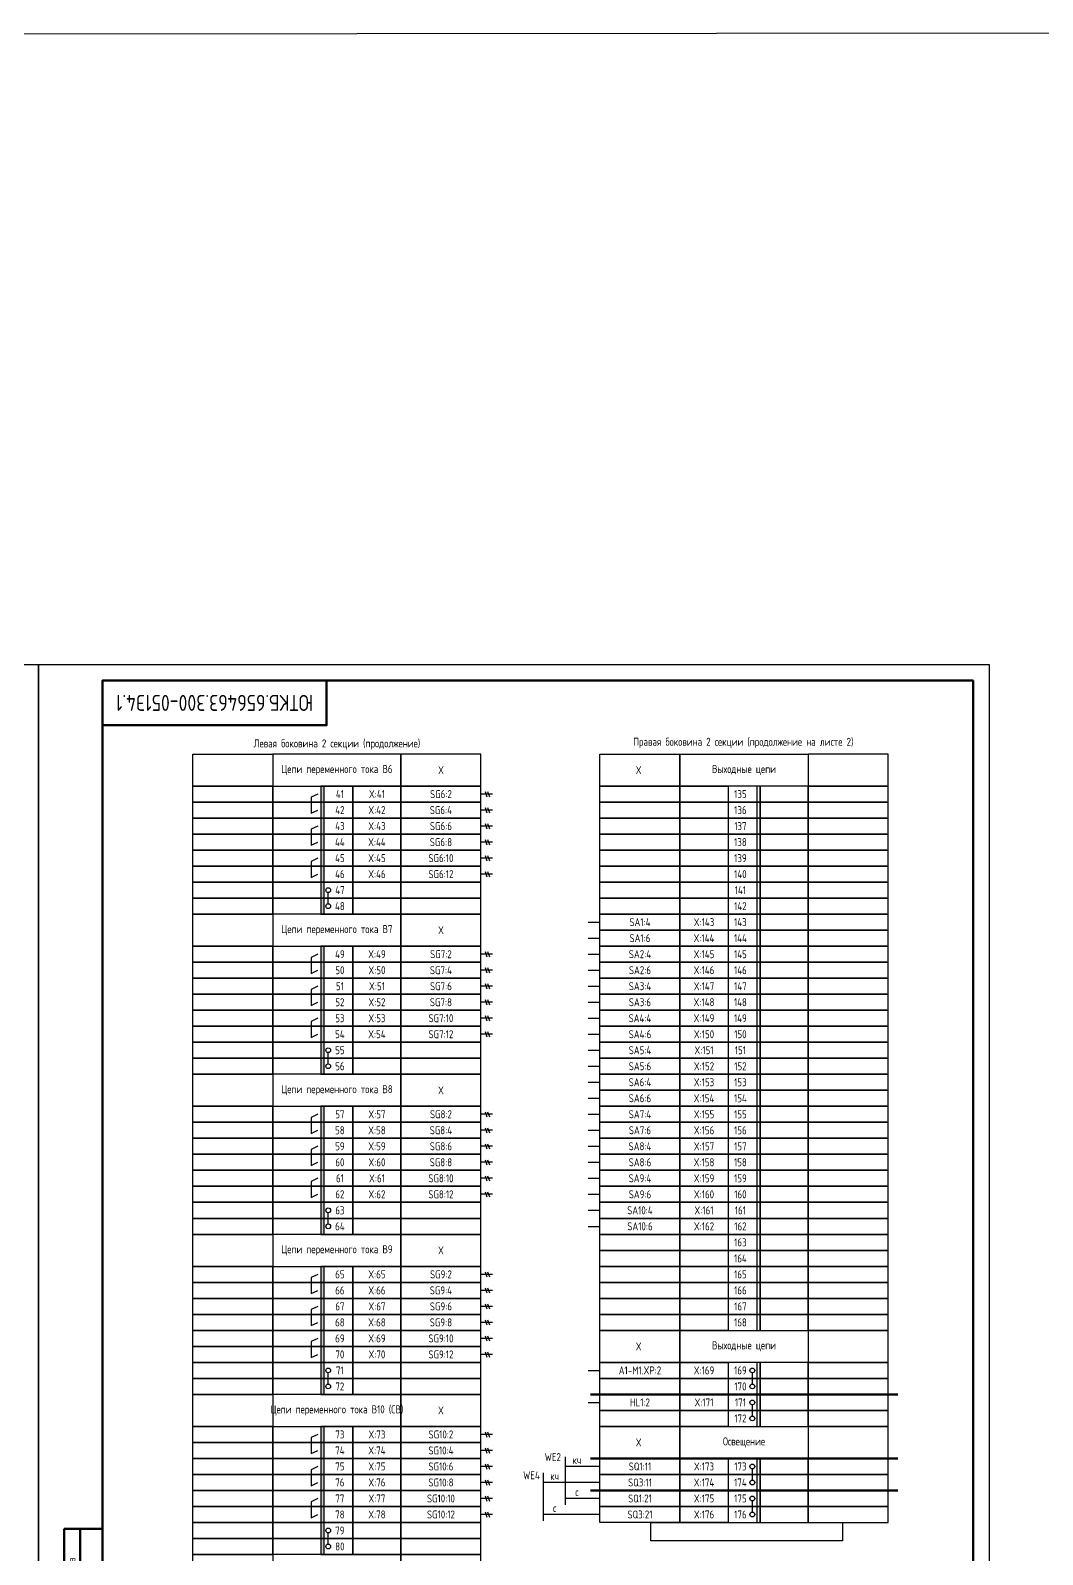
# Model space of a CAD drawing. Header units: millimetres. Extents: x -1043 to 5194, y -96 to 618.
# Drawn here: x 4074.5 to 4390.6, y 142 to 618 of the extents above; entities that cross this region are included whole.
import ezdxf

# ---------------------------------------------------------------- set-up
doc = ezdxf.new("R2010")
doc.units = ezdxf.units.MM
doc.styles.add('Gost_type_A', font='GOST_A.TTF')

# ---------------------------------------------------------------- blocks, each defined once
blk = doc.blocks.new('Штамп левый нижний')
at = {"lineweight": 50}
for points in [[(-12, 145), (-7, 145), (-7, 110), (-12, 110)], [(-7, 145), (0, 145), (0, 110), (-7, 110)], [(-12, 110), (-7, 110), (-7, 85), (-12, 85)], [(-7, 110), (0, 110), (0, 85), (-7, 85)], [(-12, 85), (-7, 85), (-7, 60), (-12, 60)], [(-7, 85), (0, 85), (0, 60), (-7, 60)], [(-12, 60), (-7, 60), (-7, 25), (-12, 25)], [(-7, 60), (0, 60), (0, 25), (-7, 25)], [(-12, 25), (-7, 25), (-7, 0), (-12, 0)], [(-7, 25), (0, 25), (0, 0), (-7, 0)]]:
    blk.add_lwpolyline(points, close=True, dxfattribs=at)
at = {"char_height": 2.5, "attachment_point": 5, "rotation": 90, "style": 'Gost_type_A'}
for s, insert, width in [('Подп. и дата', (-9.5, 127.5), 35), ('Инв. № дубл.', (-9.5, 97.5), 25), ('Взам. инв. №', (-9.5, 72.5), 25), ('Подп. и дата', (-9.5, 42.5), 35), ('Инв. N подл.', (-9.5, 12.5), 25)]:
    blk.add_mtext(s, dxfattribs=dict(at, insert=insert, width=width))
blk = doc.blocks.new('Штамп угловой верхний')
at = {"lineweight": 50}
blk.add_lwpolyline([(0, 0), (70, 0), (70, -14), (0, -14)], close=True, dxfattribs=at)

msp = doc.modelspace()

# ---------------------------------------------------------------- hatches: boundary and pattern name
h = msp.add_hatch(color=256)
h.dxf.hatch_style = 1
h.paths.add_polyline_path([(4165.22, 382), (4166.22, 382), (4166.22, 342), (4165.22, 342)])
h = msp.add_hatch(color=256)
h.dxf.hatch_style = 1
h.paths.add_polyline_path([(4165.22, 332), (4166.22, 332), (4166.22, 292), (4165.22, 292)])
h = msp.add_hatch(color=256)
h.dxf.hatch_style = 1
h.paths.add_polyline_path([(4165.22, 282), (4166.22, 282), (4166.22, 242), (4165.22, 242)])
h = msp.add_hatch(color=256)
h.dxf.hatch_style = 1
h.paths.add_polyline_path([(4165.22, 232), (4166.22, 232), (4166.22, 192), (4165.22, 192)])
h = msp.add_hatch(color=256)
h.dxf.hatch_style = 1
h.paths.add_polyline_path([(4165.22, 182), (4166.22, 182), (4166.22, 142), (4165.22, 142)])

# ---------------------------------------------------------------- linework, layer by layer
for p, q in [((4301.39, 382), (4301.39, 212)), ((4218.84, 379.5), (4215.22, 379.5)), ((4216.51, 380.31), (4217.09, 378.69)), ((4217.3, 380.31), (4217.88, 378.69)), ((4218.84, 374.5), (4215.22, 374.5)), ((4216.51, 375.31), (4217.09, 373.69)), ((4217.3, 375.31), (4217.88, 373.69)), ((4218.84, 369.5), (4215.22, 369.5)), ((4216.51, 370.31), (4217.09, 368.69)), ((4217.3, 370.31), (4217.88, 368.69)), ((4218.84, 364.5), (4215.22, 364.5)), ((4216.51, 365.31), (4217.09, 363.69)), ((4217.3, 365.31), (4217.88, 363.69)), ((4218.84, 359.5), (4215.22, 359.5)), ((4216.51, 360.31), (4217.09, 358.69)), ((4217.3, 360.31), (4217.88, 358.69)), ((4218.84, 354.5), (4215.22, 354.5)), ((4216.51, 355.31), (4217.09, 353.69)), ((4217.3, 355.31), (4217.88, 353.69)), ((4167.52, 345.25), (4167.52, 348.75)), ((4248.76, 339.5), (4252.39, 339.5)), ((4248.76, 334.5), (4252.39, 334.5)), ((4218.84, 329.5), (4215.22, 329.5)), ((4216.51, 330.31), (4217.09, 328.69)), ((4217.3, 330.31), (4217.88, 328.69)), ((4248.76, 329.5), (4252.39, 329.5)), ((4218.84, 324.5), (4215.22, 324.5)), ((4216.51, 325.31), (4217.09, 323.69)), ((4217.3, 325.31), (4217.88, 323.69)), ((4248.76, 324.5), (4252.39, 324.5)), ((4218.84, 319.5), (4215.22, 319.5)), ((4216.51, 320.31), (4217.09, 318.69)), ((4217.3, 320.31), (4217.88, 318.69)), ((4248.76, 319.5), (4252.39, 319.5)), ((4218.84, 314.5), (4215.22, 314.5)), ((4216.51, 315.31), (4217.09, 313.69)), ((4217.3, 315.31), (4217.88, 313.69)), ((4248.76, 314.5), (4252.39, 314.5)), ((4218.84, 309.5), (4215.22, 309.5)), ((4216.51, 310.31), (4217.09, 308.69)), ((4217.3, 310.31), (4217.88, 308.69)), ((4248.76, 309.5), (4252.39, 309.5)), ((4216.51, 305.31), (4217.09, 303.69)), ((4217.3, 305.31), (4217.88, 303.69)), ((4218.84, 304.5), (4215.22, 304.5)), ((4248.76, 304.5), (4252.39, 304.5)), ((4167.52, 295.25), (4167.52, 298.75)), ((4248.76, 299.5), (4252.39, 299.5)), ((4248.76, 294.5), (4252.39, 294.5)), ((4248.76, 289.5), (4252.39, 289.5)), ((4248.76, 284.5), (4252.39, 284.5)), ((4218.84, 279.5), (4215.22, 279.5)), ((4216.51, 280.31), (4217.09, 278.69)), ((4217.3, 280.31), (4217.88, 278.69)), ((4248.76, 279.5), (4252.39, 279.5)), ((4218.84, 274.5), (4215.22, 274.5)), ((4216.51, 275.31), (4217.09, 273.69)), ((4217.3, 275.31), (4217.88, 273.69)), ((4248.76, 274.5), (4252.39, 274.5)), ((4218.84, 269.5), (4215.22, 269.5)), ((4216.51, 270.31), (4217.09, 268.69)), ((4217.3, 270.31), (4217.88, 268.69)), ((4248.76, 269.5), (4252.39, 269.5)), ((4218.84, 264.5), (4215.22, 264.5)), ((4216.51, 265.31), (4217.09, 263.69)), ((4217.3, 265.31), (4217.88, 263.69)), ((4248.76, 264.5), (4252.39, 264.5)), ((4218.84, 259.5), (4215.22, 259.5)), ((4216.51, 260.31), (4217.09, 258.69)), ((4217.3, 260.31), (4217.88, 258.69)), ((4248.76, 259.5), (4252.39, 259.5)), ((4218.84, 254.5), (4215.22, 254.5)), ((4216.51, 255.31), (4217.09, 253.69)), ((4217.3, 255.31), (4217.88, 253.69)), ((4248.76, 254.5), (4252.39, 254.5)), ((4167.52, 245.25), (4167.52, 248.75)), ((4248.76, 249.5), (4252.39, 249.5)), ((4248.76, 244.5), (4252.39, 244.5)), ((4218.84, 229.5), (4215.22, 229.5)), ((4216.51, 230.31), (4217.09, 228.69)), ((4217.3, 230.31), (4217.88, 228.69)), ((4218.84, 224.5), (4215.22, 224.5)), ((4216.51, 225.31), (4217.09, 223.69)), ((4217.3, 225.31), (4217.88, 223.69)), ((4218.84, 219.5), (4215.22, 219.5)), ((4216.51, 220.31), (4217.09, 218.69)), ((4217.3, 220.31), (4217.88, 218.69)), ((4218.84, 214.5), (4215.22, 214.5)), ((4216.51, 215.31), (4217.09, 213.69)), ((4217.3, 215.31), (4217.88, 213.69)), ((4218.84, 209.5), (4215.22, 209.5)), ((4216.51, 210.31), (4217.09, 208.69)), ((4217.3, 210.31), (4217.88, 208.69)), ((4216.51, 205.31), (4217.09, 203.69)), ((4217.3, 205.31), (4217.88, 203.69)), ((4218.84, 204.5), (4215.22, 204.5)), ((4301.39, 202), (4301.39, 182)), ((4167.52, 195.25), (4167.52, 198.75)), ((4248.76, 199.5), (4252.39, 199.5)), ((4300, 195.25), (4300, 198.75)), ((4248.76, 189.5), (4252.39, 189.5)), ((4300, 185.25), (4300, 188.75)), ((4218.84, 179.5), (4215.22, 179.5)), ((4216.51, 180.31), (4217.09, 178.69)), ((4217.3, 180.31), (4217.88, 178.69)), ((4218.84, 174.5), (4215.22, 174.5)), ((4216.51, 175.31), (4217.09, 173.69)), ((4217.3, 175.31), (4217.88, 173.69)), ((4241.67, 157.5), (4241.67, 172.5)), ((4301.39, 172), (4301.39, 152)), ((4218.84, 169.5), (4215.22, 169.5)), ((4216.51, 170.31), (4217.09, 168.69)), ((4217.3, 170.31), (4217.88, 168.69)), ((4234.74, 152.5), (4234.74, 167.5)), ((4252.39, 169.5), (4241.67, 169.5)), ((4300, 165.25), (4300, 168.75)), ((4218.84, 164.5), (4215.22, 164.5)), ((4216.51, 165.31), (4217.09, 163.69)), ((4217.3, 165.31), (4217.88, 163.69)), ((4252.39, 164.5), (4234.74, 164.5)), ((4218.84, 159.5), (4215.22, 159.5)), ((4216.51, 160.31), (4217.09, 158.69)), ((4217.3, 160.31), (4217.88, 158.69)), ((4252.39, 159.5), (4241.67, 159.5)), ((4300, 155.25), (4300, 158.75)), ((4218.84, 154.5), (4215.22, 154.5)), ((4216.51, 155.31), (4217.09, 153.69)), ((4217.3, 155.31), (4217.88, 153.69)), ((4252.39, 154.5), (4234.74, 154.5)), ((4167.52, 145.25), (4167.52, 148.75))]:
    msp.add_line(p, q)
at = {"lineweight": 50}
for p, q in [((4345.39, 192), (4249.39, 192)), ((4345.39, 172), (4249.39, 172)), ((4345.39, 162), (4249.39, 162))]:
    msp.add_line(p, q, dxfattribs=at)
for points in [[(-1042.57, 612), (5193.89, 618), (5193.89, -90), (-1042.57, -96)], [(4077, 420), (4077, 0), (3780, 0), (3780, 420)], [(4374, 420), (4374, 0), (4077, 0), (4077, 420)], [(4125.22, 392), (4150.22, 392), (4150.22, 382), (4125.22, 382)], [(4190.22, 392), (4150.22, 392), (4150.22, 382), (4190.22, 382)], [(4215.22, 392), (4190.22, 392), (4190.22, 382), (4215.22, 382)], [(4252.39, 392), (4277.39, 392), (4277.39, 382), (4252.39, 382)], [(4277.39, 392), (4317.39, 392), (4317.39, 382), (4277.39, 382)], [(4342.39, 392), (4317.39, 392), (4317.39, 382), (4342.39, 382)], [(4125.22, 382), (4150.22, 382), (4150.22, 377), (4125.22, 377)], [(4150.22, 382), (4165.22, 382), (4165.22, 377), (4150.22, 377)], [(4175.22, 382), (4165.22, 382), (4165.22, 377), (4175.22, 377)], [(4190.22, 382), (4175.22, 382), (4175.22, 377), (4190.22, 377)], [(4215.22, 382), (4190.22, 382), (4190.22, 377), (4215.22, 377)], [(4252.39, 382), (4277.39, 382), (4277.39, 377), (4252.39, 377)], [(4277.39, 382), (4292.39, 382), (4292.39, 377), (4277.39, 377)], [(4302.39, 382), (4292.39, 382), (4292.39, 377), (4302.39, 377)], [(4317.39, 382), (4302.39, 382), (4302.39, 377), (4317.39, 377)], [(4342.39, 382), (4317.39, 382), (4317.39, 377), (4342.39, 377)], [(4125.22, 377), (4150.22, 377), (4150.22, 372), (4125.22, 372)], [(4150.22, 377), (4165.22, 377), (4165.22, 372), (4150.22, 372)], [(4175.22, 377), (4165.22, 377), (4165.22, 372), (4175.22, 372)], [(4190.22, 377), (4175.22, 377), (4175.22, 372), (4190.22, 372)], [(4215.22, 377), (4190.22, 377), (4190.22, 372), (4215.22, 372)], [(4252.39, 377), (4277.39, 377), (4277.39, 372), (4252.39, 372)], [(4277.39, 377), (4292.39, 377), (4292.39, 372), (4277.39, 372)], [(4302.39, 377), (4292.39, 377), (4292.39, 372), (4302.39, 372)], [(4317.39, 377), (4302.39, 377), (4302.39, 372), (4317.39, 372)], [(4342.39, 377), (4317.39, 377), (4317.39, 372), (4342.39, 372)], [(4125.22, 372), (4150.22, 372), (4150.22, 367), (4125.22, 367)], [(4150.22, 372), (4165.22, 372), (4165.22, 367), (4150.22, 367)], [(4175.22, 372), (4165.22, 372), (4165.22, 367), (4175.22, 367)], [(4190.22, 372), (4175.22, 372), (4175.22, 367), (4190.22, 367)], [(4215.22, 372), (4190.22, 372), (4190.22, 367), (4215.22, 367)], [(4252.39, 372), (4277.39, 372), (4277.39, 367), (4252.39, 367)], [(4277.39, 372), (4292.39, 372), (4292.39, 367), (4277.39, 367)], [(4302.39, 372), (4292.39, 372), (4292.39, 367), (4302.39, 367)], [(4317.39, 372), (4302.39, 372), (4302.39, 367), (4317.39, 367)], [(4342.39, 372), (4317.39, 372), (4317.39, 367), (4342.39, 367)], [(4125.22, 367), (4150.22, 367), (4150.22, 362), (4125.22, 362)], [(4150.22, 367), (4165.22, 367), (4165.22, 362), (4150.22, 362)], [(4175.22, 367), (4165.22, 367), (4165.22, 362), (4175.22, 362)], [(4190.22, 367), (4175.22, 367), (4175.22, 362), (4190.22, 362)], [(4215.22, 367), (4190.22, 367), (4190.22, 362), (4215.22, 362)], [(4252.39, 367), (4277.39, 367), (4277.39, 362), (4252.39, 362)], [(4277.39, 367), (4292.39, 367), (4292.39, 362), (4277.39, 362)], [(4302.39, 367), (4292.39, 367), (4292.39, 362), (4302.39, 362)], [(4317.39, 367), (4302.39, 367), (4302.39, 362), (4317.39, 362)], [(4342.39, 367), (4317.39, 367), (4317.39, 362), (4342.39, 362)], [(4125.22, 362), (4150.22, 362), (4150.22, 357), (4125.22, 357)], [(4150.22, 362), (4165.22, 362), (4165.22, 357), (4150.22, 357)], [(4175.22, 362), (4165.22, 362), (4165.22, 357), (4175.22, 357)], [(4190.22, 362), (4175.22, 362), (4175.22, 357), (4190.22, 357)], [(4215.22, 362), (4190.22, 362), (4190.22, 357), (4215.22, 357)], [(4252.39, 362), (4277.39, 362), (4277.39, 357), (4252.39, 357)], [(4277.39, 362), (4292.39, 362), (4292.39, 357), (4277.39, 357)], [(4302.39, 362), (4292.39, 362), (4292.39, 357), (4302.39, 357)], [(4317.39, 362), (4302.39, 362), (4302.39, 357), (4317.39, 357)], [(4342.39, 362), (4317.39, 362), (4317.39, 357), (4342.39, 357)], [(4125.22, 357), (4150.22, 357), (4150.22, 352), (4125.22, 352)], [(4150.22, 357), (4165.22, 357), (4165.22, 352), (4150.22, 352)], [(4175.22, 357), (4165.22, 357), (4165.22, 352), (4175.22, 352)], [(4190.22, 357), (4175.22, 357), (4175.22, 352), (4190.22, 352)], [(4215.22, 357), (4190.22, 357), (4190.22, 352), (4215.22, 352)], [(4252.39, 357), (4277.39, 357), (4277.39, 352), (4252.39, 352)], [(4277.39, 357), (4292.39, 357), (4292.39, 352), (4277.39, 352)], [(4302.39, 357), (4292.39, 357), (4292.39, 352), (4302.39, 352)], [(4317.39, 357), (4302.39, 357), (4302.39, 352), (4317.39, 352)], [(4342.39, 357), (4317.39, 357), (4317.39, 352), (4342.39, 352)], [(4125.22, 352), (4150.22, 352), (4150.22, 347), (4125.22, 347)], [(4150.22, 352), (4165.22, 352), (4165.22, 347), (4150.22, 347)], [(4175.22, 352), (4165.22, 352), (4165.22, 347), (4175.22, 347)], [(4190.22, 352), (4175.22, 352), (4175.22, 347), (4190.22, 347)], [(4215.22, 352), (4190.22, 352), (4190.22, 347), (4215.22, 347)], [(4252.39, 352), (4277.39, 352), (4277.39, 347), (4252.39, 347)], [(4277.39, 352), (4292.39, 352), (4292.39, 347), (4277.39, 347)], [(4302.39, 352), (4292.39, 352), (4292.39, 347), (4302.39, 347)], [(4317.39, 352), (4302.39, 352), (4302.39, 347), (4317.39, 347)], [(4342.39, 352), (4317.39, 352), (4317.39, 347), (4342.39, 347)], [(4125.22, 347), (4150.22, 347), (4150.22, 342), (4125.22, 342)], [(4150.22, 347), (4165.22, 347), (4165.22, 342), (4150.22, 342)], [(4175.22, 347), (4165.22, 347), (4165.22, 342), (4175.22, 342)], [(4190.22, 347), (4175.22, 347), (4175.22, 342), (4190.22, 342)], [(4215.22, 347), (4190.22, 347), (4190.22, 342), (4215.22, 342)], [(4252.39, 347), (4277.39, 347), (4277.39, 342), (4252.39, 342)], [(4277.39, 347), (4292.39, 347), (4292.39, 342), (4277.39, 342)], [(4302.39, 347), (4292.39, 347), (4292.39, 342), (4302.39, 342)], [(4317.39, 347), (4302.39, 347), (4302.39, 342), (4317.39, 342)], [(4342.39, 347), (4317.39, 347), (4317.39, 342), (4342.39, 342)], [(4125.22, 342), (4150.22, 342), (4150.22, 332), (4125.22, 332)], [(4190.22, 342), (4150.22, 342), (4150.22, 332), (4190.22, 332)], [(4215.22, 342), (4190.22, 342), (4190.22, 332), (4215.22, 332)], [(4252.39, 342), (4277.39, 342), (4277.39, 337), (4252.39, 337)], [(4277.39, 342), (4292.39, 342), (4292.39, 337), (4277.39, 337)], [(4302.39, 342), (4292.39, 342), (4292.39, 337), (4302.39, 337)], [(4317.39, 342), (4302.39, 342), (4302.39, 337), (4317.39, 337)], [(4342.39, 342), (4317.39, 342), (4317.39, 337), (4342.39, 337)], [(4252.39, 337), (4277.39, 337), (4277.39, 332), (4252.39, 332)], [(4277.39, 337), (4292.39, 337), (4292.39, 332), (4277.39, 332)], [(4302.39, 337), (4292.39, 337), (4292.39, 332), (4302.39, 332)], [(4317.39, 337), (4302.39, 337), (4302.39, 332), (4317.39, 332)], [(4342.39, 337), (4317.39, 337), (4317.39, 332), (4342.39, 332)], [(4125.22, 332), (4150.22, 332), (4150.22, 327), (4125.22, 327)], [(4150.22, 332), (4165.22, 332), (4165.22, 327), (4150.22, 327)], [(4175.22, 332), (4165.22, 332), (4165.22, 327), (4175.22, 327)], [(4190.22, 332), (4175.22, 332), (4175.22, 327), (4190.22, 327)], [(4215.22, 332), (4190.22, 332), (4190.22, 327), (4215.22, 327)], [(4252.39, 332), (4277.39, 332), (4277.39, 327), (4252.39, 327)], [(4277.39, 332), (4292.39, 332), (4292.39, 327), (4277.39, 327)], [(4302.39, 332), (4292.39, 332), (4292.39, 327), (4302.39, 327)], [(4317.39, 332), (4302.39, 332), (4302.39, 327), (4317.39, 327)], [(4342.39, 332), (4317.39, 332), (4317.39, 327), (4342.39, 327)], [(4125.22, 327), (4150.22, 327), (4150.22, 322), (4125.22, 322)], [(4150.22, 327), (4165.22, 327), (4165.22, 322), (4150.22, 322)], [(4175.22, 327), (4165.22, 327), (4165.22, 322), (4175.22, 322)], [(4190.22, 327), (4175.22, 327), (4175.22, 322), (4190.22, 322)], [(4215.22, 327), (4190.22, 327), (4190.22, 322), (4215.22, 322)], [(4252.39, 327), (4277.39, 327), (4277.39, 322), (4252.39, 322)], [(4277.39, 327), (4292.39, 327), (4292.39, 322), (4277.39, 322)], [(4302.39, 327), (4292.39, 327), (4292.39, 322), (4302.39, 322)], [(4317.39, 327), (4302.39, 327), (4302.39, 322), (4317.39, 322)], [(4342.39, 327), (4317.39, 327), (4317.39, 322), (4342.39, 322)], [(4125.22, 322), (4150.22, 322), (4150.22, 317), (4125.22, 317)], [(4150.22, 322), (4165.22, 322), (4165.22, 317), (4150.22, 317)], [(4175.22, 322), (4165.22, 322), (4165.22, 317), (4175.22, 317)], [(4190.22, 322), (4175.22, 322), (4175.22, 317), (4190.22, 317)], [(4215.22, 322), (4190.22, 322), (4190.22, 317), (4215.22, 317)], [(4252.39, 322), (4277.39, 322), (4277.39, 317), (4252.39, 317)], [(4277.39, 322), (4292.39, 322), (4292.39, 317), (4277.39, 317)], [(4302.39, 322), (4292.39, 322), (4292.39, 317), (4302.39, 317)], [(4317.39, 322), (4302.39, 322), (4302.39, 317), (4317.39, 317)], [(4342.39, 322), (4317.39, 322), (4317.39, 317), (4342.39, 317)], [(4125.22, 317), (4150.22, 317), (4150.22, 312), (4125.22, 312)], [(4150.22, 317), (4165.22, 317), (4165.22, 312), (4150.22, 312)], [(4175.22, 317), (4165.22, 317), (4165.22, 312), (4175.22, 312)], [(4190.22, 317), (4175.22, 317), (4175.22, 312), (4190.22, 312)], [(4215.22, 317), (4190.22, 317), (4190.22, 312), (4215.22, 312)], [(4252.39, 317), (4277.39, 317), (4277.39, 312), (4252.39, 312)], [(4277.39, 317), (4292.39, 317), (4292.39, 312), (4277.39, 312)], [(4302.39, 317), (4292.39, 317), (4292.39, 312), (4302.39, 312)], [(4317.39, 317), (4302.39, 317), (4302.39, 312), (4317.39, 312)], [(4342.39, 317), (4317.39, 317), (4317.39, 312), (4342.39, 312)], [(4125.22, 312), (4150.22, 312), (4150.22, 307), (4125.22, 307)], [(4150.22, 312), (4165.22, 312), (4165.22, 307), (4150.22, 307)], [(4175.22, 312), (4165.22, 312), (4165.22, 307), (4175.22, 307)], [(4190.22, 312), (4175.22, 312), (4175.22, 307), (4190.22, 307)], [(4215.22, 312), (4190.22, 312), (4190.22, 307), (4215.22, 307)], [(4252.39, 312), (4277.39, 312), (4277.39, 307), (4252.39, 307)], [(4277.39, 312), (4292.39, 312), (4292.39, 307), (4277.39, 307)], [(4302.39, 312), (4292.39, 312), (4292.39, 307), (4302.39, 307)], [(4317.39, 312), (4302.39, 312), (4302.39, 307), (4317.39, 307)], [(4342.39, 312), (4317.39, 312), (4317.39, 307), (4342.39, 307)], [(4125.22, 307), (4150.22, 307), (4150.22, 302), (4125.22, 302)], [(4150.22, 307), (4165.22, 307), (4165.22, 302), (4150.22, 302)], [(4175.22, 307), (4165.22, 307), (4165.22, 302), (4175.22, 302)], [(4190.22, 307), (4175.22, 307), (4175.22, 302), (4190.22, 302)], [(4215.22, 307), (4190.22, 307), (4190.22, 302), (4215.22, 302)], [(4252.39, 307), (4277.39, 307), (4277.39, 302), (4252.39, 302)], [(4277.39, 307), (4292.39, 307), (4292.39, 302), (4277.39, 302)], [(4302.39, 307), (4292.39, 307), (4292.39, 302), (4302.39, 302)], [(4317.39, 307), (4302.39, 307), (4302.39, 302), (4317.39, 302)], [(4342.39, 307), (4317.39, 307), (4317.39, 302), (4342.39, 302)], [(4125.22, 302), (4150.22, 302), (4150.22, 297), (4125.22, 297)], [(4150.22, 302), (4165.22, 302), (4165.22, 297), (4150.22, 297)], [(4175.22, 302), (4165.22, 302), (4165.22, 297), (4175.22, 297)], [(4190.22, 302), (4175.22, 302), (4175.22, 297), (4190.22, 297)], [(4215.22, 302), (4190.22, 302), (4190.22, 297), (4215.22, 297)], [(4252.39, 302), (4277.39, 302), (4277.39, 297), (4252.39, 297)], [(4277.39, 302), (4292.39, 302), (4292.39, 297), (4277.39, 297)], [(4302.39, 302), (4292.39, 302), (4292.39, 297), (4302.39, 297)], [(4317.39, 302), (4302.39, 302), (4302.39, 297), (4317.39, 297)], [(4342.39, 302), (4317.39, 302), (4317.39, 297), (4342.39, 297)], [(4125.22, 297), (4150.22, 297), (4150.22, 292), (4125.22, 292)], [(4150.22, 297), (4165.22, 297), (4165.22, 292), (4150.22, 292)], [(4175.22, 297), (4165.22, 297), (4165.22, 292), (4175.22, 292)], [(4190.22, 297), (4175.22, 297), (4175.22, 292), (4190.22, 292)], [(4215.22, 297), (4190.22, 297), (4190.22, 292), (4215.22, 292)], [(4252.39, 297), (4277.39, 297), (4277.39, 292), (4252.39, 292)], [(4277.39, 297), (4292.39, 297), (4292.39, 292), (4277.39, 292)], [(4302.39, 297), (4292.39, 297), (4292.39, 292), (4302.39, 292)], [(4317.39, 297), (4302.39, 297), (4302.39, 292), (4317.39, 292)], [(4342.39, 297), (4317.39, 297), (4317.39, 292), (4342.39, 292)], [(4125.22, 292), (4150.22, 292), (4150.22, 282), (4125.22, 282)], [(4190.22, 292), (4150.22, 292), (4150.22, 282), (4190.22, 282)], [(4215.22, 292), (4190.22, 292), (4190.22, 282), (4215.22, 282)], [(4252.39, 292), (4277.39, 292), (4277.39, 287), (4252.39, 287)], [(4277.39, 292), (4292.39, 292), (4292.39, 287), (4277.39, 287)], [(4302.39, 292), (4292.39, 292), (4292.39, 287), (4302.39, 287)], [(4317.39, 292), (4302.39, 292), (4302.39, 287), (4317.39, 287)], [(4342.39, 292), (4317.39, 292), (4317.39, 287), (4342.39, 287)], [(4252.39, 287), (4277.39, 287), (4277.39, 282), (4252.39, 282)], [(4277.39, 287), (4292.39, 287), (4292.39, 282), (4277.39, 282)], [(4302.39, 287), (4292.39, 287), (4292.39, 282), (4302.39, 282)], [(4317.39, 287), (4302.39, 287), (4302.39, 282), (4317.39, 282)], [(4342.39, 287), (4317.39, 287), (4317.39, 282), (4342.39, 282)], [(4125.22, 282), (4150.22, 282), (4150.22, 277), (4125.22, 277)], [(4150.22, 282), (4165.22, 282), (4165.22, 277), (4150.22, 277)], [(4175.22, 282), (4165.22, 282), (4165.22, 277), (4175.22, 277)], [(4190.22, 282), (4175.22, 282), (4175.22, 277), (4190.22, 277)], [(4215.22, 282), (4190.22, 282), (4190.22, 277), (4215.22, 277)], [(4252.39, 282), (4277.39, 282), (4277.39, 277), (4252.39, 277)], [(4277.39, 282), (4292.39, 282), (4292.39, 277), (4277.39, 277)], [(4302.39, 282), (4292.39, 282), (4292.39, 277), (4302.39, 277)], [(4317.39, 282), (4302.39, 282), (4302.39, 277), (4317.39, 277)], [(4342.39, 282), (4317.39, 282), (4317.39, 277), (4342.39, 277)], [(4125.22, 277), (4150.22, 277), (4150.22, 272), (4125.22, 272)], [(4150.22, 277), (4165.22, 277), (4165.22, 272), (4150.22, 272)], [(4175.22, 277), (4165.22, 277), (4165.22, 272), (4175.22, 272)], [(4190.22, 277), (4175.22, 277), (4175.22, 272), (4190.22, 272)], [(4215.22, 277), (4190.22, 277), (4190.22, 272), (4215.22, 272)], [(4252.39, 277), (4277.39, 277), (4277.39, 272), (4252.39, 272)], [(4277.39, 277), (4292.39, 277), (4292.39, 272), (4277.39, 272)], [(4302.39, 277), (4292.39, 277), (4292.39, 272), (4302.39, 272)], [(4317.39, 277), (4302.39, 277), (4302.39, 272), (4317.39, 272)], [(4342.39, 277), (4317.39, 277), (4317.39, 272), (4342.39, 272)], [(4125.22, 272), (4150.22, 272), (4150.22, 267), (4125.22, 267)], [(4150.22, 272), (4165.22, 272), (4165.22, 267), (4150.22, 267)], [(4175.22, 272), (4165.22, 272), (4165.22, 267), (4175.22, 267)], [(4190.22, 272), (4175.22, 272), (4175.22, 267), (4190.22, 267)], [(4215.22, 272), (4190.22, 272), (4190.22, 267), (4215.22, 267)], [(4252.39, 272), (4277.39, 272), (4277.39, 267), (4252.39, 267)], [(4277.39, 272), (4292.39, 272), (4292.39, 267), (4277.39, 267)], [(4302.39, 272), (4292.39, 272), (4292.39, 267), (4302.39, 267)], [(4317.39, 272), (4302.39, 272), (4302.39, 267), (4317.39, 267)], [(4342.39, 272), (4317.39, 272), (4317.39, 267), (4342.39, 267)], [(4125.22, 267), (4150.22, 267), (4150.22, 262), (4125.22, 262)], [(4150.22, 267), (4165.22, 267), (4165.22, 262), (4150.22, 262)], [(4175.22, 267), (4165.22, 267), (4165.22, 262), (4175.22, 262)], [(4190.22, 267), (4175.22, 267), (4175.22, 262), (4190.22, 262)], [(4215.22, 267), (4190.22, 267), (4190.22, 262), (4215.22, 262)], [(4252.39, 267), (4277.39, 267), (4277.39, 262), (4252.39, 262)], [(4277.39, 267), (4292.39, 267), (4292.39, 262), (4277.39, 262)], [(4302.39, 267), (4292.39, 267), (4292.39, 262), (4302.39, 262)], [(4317.39, 267), (4302.39, 267), (4302.39, 262), (4317.39, 262)], [(4342.39, 267), (4317.39, 267), (4317.39, 262), (4342.39, 262)], [(4125.22, 262), (4150.22, 262), (4150.22, 257), (4125.22, 257)], [(4150.22, 262), (4165.22, 262), (4165.22, 257), (4150.22, 257)], [(4175.22, 262), (4165.22, 262), (4165.22, 257), (4175.22, 257)], [(4190.22, 262), (4175.22, 262), (4175.22, 257), (4190.22, 257)], [(4215.22, 262), (4190.22, 262), (4190.22, 257), (4215.22, 257)], [(4252.39, 262), (4277.39, 262), (4277.39, 257), (4252.39, 257)], [(4277.39, 262), (4292.39, 262), (4292.39, 257), (4277.39, 257)], [(4302.39, 262), (4292.39, 262), (4292.39, 257), (4302.39, 257)], [(4317.39, 262), (4302.39, 262), (4302.39, 257), (4317.39, 257)], [(4342.39, 262), (4317.39, 262), (4317.39, 257), (4342.39, 257)], [(4125.22, 257), (4150.22, 257), (4150.22, 252), (4125.22, 252)], [(4150.22, 257), (4165.22, 257), (4165.22, 252), (4150.22, 252)], [(4175.22, 257), (4165.22, 257), (4165.22, 252), (4175.22, 252)], [(4190.22, 257), (4175.22, 257), (4175.22, 252), (4190.22, 252)], [(4215.22, 257), (4190.22, 257), (4190.22, 252), (4215.22, 252)], [(4252.39, 257), (4277.39, 257), (4277.39, 252), (4252.39, 252)], [(4277.39, 257), (4292.39, 257), (4292.39, 252), (4277.39, 252)], [(4302.39, 257), (4292.39, 257), (4292.39, 252), (4302.39, 252)], [(4317.39, 257), (4302.39, 257), (4302.39, 252), (4317.39, 252)], [(4342.39, 257), (4317.39, 257), (4317.39, 252), (4342.39, 252)], [(4125.22, 252), (4150.22, 252), (4150.22, 247), (4125.22, 247)], [(4150.22, 252), (4165.22, 252), (4165.22, 247), (4150.22, 247)], [(4175.22, 252), (4165.22, 252), (4165.22, 247), (4175.22, 247)], [(4190.22, 252), (4175.22, 252), (4175.22, 247), (4190.22, 247)], [(4215.22, 252), (4190.22, 252), (4190.22, 247), (4215.22, 247)], [(4252.39, 252), (4277.39, 252), (4277.39, 247), (4252.39, 247)], [(4277.39, 252), (4292.39, 252), (4292.39, 247), (4277.39, 247)], [(4302.39, 252), (4292.39, 252), (4292.39, 247), (4302.39, 247)], [(4317.39, 252), (4302.39, 252), (4302.39, 247), (4317.39, 247)], [(4342.39, 252), (4317.39, 252), (4317.39, 247), (4342.39, 247)], [(4125.22, 247), (4150.22, 247), (4150.22, 242), (4125.22, 242)], [(4150.22, 247), (4165.22, 247), (4165.22, 242), (4150.22, 242)], [(4175.22, 247), (4165.22, 247), (4165.22, 242), (4175.22, 242)], [(4190.22, 247), (4175.22, 247), (4175.22, 242), (4190.22, 242)], [(4215.22, 247), (4190.22, 247), (4190.22, 242), (4215.22, 242)], [(4252.39, 247), (4277.39, 247), (4277.39, 242), (4252.39, 242)], [(4277.39, 247), (4292.39, 247), (4292.39, 242), (4277.39, 242)], [(4302.39, 247), (4292.39, 247), (4292.39, 242), (4302.39, 242)], [(4317.39, 247), (4302.39, 247), (4302.39, 242), (4317.39, 242)], [(4342.39, 247), (4317.39, 247), (4317.39, 242), (4342.39, 242)], [(4125.22, 242), (4150.22, 242), (4150.22, 232), (4125.22, 232)], [(4190.22, 242), (4150.22, 242), (4150.22, 232), (4190.22, 232)], [(4215.22, 242), (4190.22, 242), (4190.22, 232), (4215.22, 232)], [(4252.39, 242), (4277.39, 242), (4277.39, 237), (4252.39, 237)], [(4277.39, 242), (4292.39, 242), (4292.39, 237), (4277.39, 237)], [(4302.39, 242), (4292.39, 242), (4292.39, 237), (4302.39, 237)], [(4317.39, 242), (4302.39, 242), (4302.39, 237), (4317.39, 237)], [(4342.39, 242), (4317.39, 242), (4317.39, 237), (4342.39, 237)], [(4252.39, 237), (4277.39, 237), (4277.39, 232), (4252.39, 232)], [(4277.39, 237), (4292.39, 237), (4292.39, 232), (4277.39, 232)], [(4302.39, 237), (4292.39, 237), (4292.39, 232), (4302.39, 232)], [(4317.39, 237), (4302.39, 237), (4302.39, 232), (4317.39, 232)], [(4342.39, 237), (4317.39, 237), (4317.39, 232), (4342.39, 232)], [(4125.22, 232), (4150.22, 232), (4150.22, 227), (4125.22, 227)], [(4150.22, 232), (4165.22, 232), (4165.22, 227), (4150.22, 227)], [(4175.22, 232), (4165.22, 232), (4165.22, 227), (4175.22, 227)], [(4190.22, 232), (4175.22, 232), (4175.22, 227), (4190.22, 227)], [(4215.22, 232), (4190.22, 232), (4190.22, 227), (4215.22, 227)], [(4252.39, 232), (4277.39, 232), (4277.39, 227), (4252.39, 227)], [(4277.39, 232), (4292.39, 232), (4292.39, 227), (4277.39, 227)], [(4302.39, 232), (4292.39, 232), (4292.39, 227), (4302.39, 227)], [(4317.39, 232), (4302.39, 232), (4302.39, 227), (4317.39, 227)], [(4342.39, 232), (4317.39, 232), (4317.39, 227), (4342.39, 227)], [(4125.22, 227), (4150.22, 227), (4150.22, 222), (4125.22, 222)], [(4150.22, 227), (4165.22, 227), (4165.22, 222), (4150.22, 222)], [(4175.22, 227), (4165.22, 227), (4165.22, 222), (4175.22, 222)], [(4190.22, 227), (4175.22, 227), (4175.22, 222), (4190.22, 222)], [(4215.22, 227), (4190.22, 227), (4190.22, 222), (4215.22, 222)], [(4252.39, 227), (4277.39, 227), (4277.39, 222), (4252.39, 222)], [(4277.39, 227), (4292.39, 227), (4292.39, 222), (4277.39, 222)], [(4302.39, 227), (4292.39, 227), (4292.39, 222), (4302.39, 222)], [(4317.39, 227), (4302.39, 227), (4302.39, 222), (4317.39, 222)], [(4342.39, 227), (4317.39, 227), (4317.39, 222), (4342.39, 222)], [(4125.22, 222), (4150.22, 222), (4150.22, 217), (4125.22, 217)], [(4150.22, 222), (4165.22, 222), (4165.22, 217), (4150.22, 217)], [(4175.22, 222), (4165.22, 222), (4165.22, 217), (4175.22, 217)], [(4190.22, 222), (4175.22, 222), (4175.22, 217), (4190.22, 217)], [(4215.22, 222), (4190.22, 222), (4190.22, 217), (4215.22, 217)], [(4252.39, 222), (4277.39, 222), (4277.39, 217), (4252.39, 217)], [(4277.39, 222), (4292.39, 222), (4292.39, 217), (4277.39, 217)], [(4302.39, 222), (4292.39, 222), (4292.39, 217), (4302.39, 217)], [(4317.39, 222), (4302.39, 222), (4302.39, 217), (4317.39, 217)], [(4342.39, 222), (4317.39, 222), (4317.39, 217), (4342.39, 217)], [(4125.22, 217), (4150.22, 217), (4150.22, 212), (4125.22, 212)], [(4150.22, 217), (4165.22, 217), (4165.22, 212), (4150.22, 212)], [(4175.22, 217), (4165.22, 217), (4165.22, 212), (4175.22, 212)], [(4190.22, 217), (4175.22, 217), (4175.22, 212), (4190.22, 212)], [(4215.22, 217), (4190.22, 217), (4190.22, 212), (4215.22, 212)], [(4252.39, 217), (4277.39, 217), (4277.39, 212), (4252.39, 212)], [(4277.39, 217), (4292.39, 217), (4292.39, 212), (4277.39, 212)], [(4302.39, 217), (4292.39, 217), (4292.39, 212), (4302.39, 212)], [(4317.39, 217), (4302.39, 217), (4302.39, 212), (4317.39, 212)], [(4342.39, 217), (4317.39, 217), (4317.39, 212), (4342.39, 212)], [(4125.22, 212), (4150.22, 212), (4150.22, 207), (4125.22, 207)], [(4150.22, 212), (4165.22, 212), (4165.22, 207), (4150.22, 207)], [(4175.22, 212), (4165.22, 212), (4165.22, 207), (4175.22, 207)], [(4190.22, 212), (4175.22, 212), (4175.22, 207), (4190.22, 207)], [(4215.22, 212), (4190.22, 212), (4190.22, 207), (4215.22, 207)], [(4252.39, 212), (4277.39, 212), (4277.39, 202), (4252.39, 202)], [(4277.39, 212), (4317.39, 212), (4317.39, 202), (4277.39, 202)], [(4342.39, 212), (4317.39, 212), (4317.39, 202), (4342.39, 202)], [(4125.22, 207), (4150.22, 207), (4150.22, 202), (4125.22, 202)], [(4150.22, 207), (4165.22, 207), (4165.22, 202), (4150.22, 202)], [(4175.22, 207), (4165.22, 207), (4165.22, 202), (4175.22, 202)], [(4190.22, 207), (4175.22, 207), (4175.22, 202), (4190.22, 202)], [(4215.22, 207), (4190.22, 207), (4190.22, 202), (4215.22, 202)], [(4125.22, 202), (4150.22, 202), (4150.22, 197), (4125.22, 197)], [(4150.22, 202), (4165.22, 202), (4165.22, 197), (4150.22, 197)], [(4175.22, 202), (4165.22, 202), (4165.22, 197), (4175.22, 197)], [(4190.22, 202), (4175.22, 202), (4175.22, 197), (4190.22, 197)], [(4215.22, 202), (4190.22, 202), (4190.22, 197), (4215.22, 197)], [(4252.39, 202), (4277.39, 202), (4277.39, 197), (4252.39, 197)], [(4277.39, 202), (4292.39, 202), (4292.39, 197), (4277.39, 197)], [(4302.39, 202), (4292.39, 202), (4292.39, 197), (4302.39, 197)], [(4317.39, 202), (4302.39, 202), (4302.39, 197), (4317.39, 197)], [(4342.39, 202), (4317.39, 202), (4317.39, 197), (4342.39, 197)], [(4125.22, 197), (4150.22, 197), (4150.22, 192), (4125.22, 192)], [(4150.22, 197), (4165.22, 197), (4165.22, 192), (4150.22, 192)], [(4175.22, 197), (4165.22, 197), (4165.22, 192), (4175.22, 192)], [(4190.22, 197), (4175.22, 197), (4175.22, 192), (4190.22, 192)], [(4215.22, 197), (4190.22, 197), (4190.22, 192), (4215.22, 192)], [(4252.39, 197), (4277.39, 197), (4277.39, 192), (4252.39, 192)], [(4277.39, 197), (4292.39, 197), (4292.39, 192), (4277.39, 192)], [(4302.39, 197), (4292.39, 197), (4292.39, 192), (4302.39, 192)], [(4317.39, 197), (4302.39, 197), (4302.39, 192), (4317.39, 192)], [(4342.39, 197), (4317.39, 197), (4317.39, 192), (4342.39, 192)], [(4125.22, 192), (4150.22, 192), (4150.22, 182), (4125.22, 182)], [(4190.22, 192), (4150.22, 192), (4150.22, 182), (4190.22, 182)], [(4215.22, 192), (4190.22, 192), (4190.22, 182), (4215.22, 182)], [(4252.39, 192), (4277.39, 192), (4277.39, 187), (4252.39, 187)], [(4277.39, 192), (4292.39, 192), (4292.39, 187), (4277.39, 187)], [(4302.39, 192), (4292.39, 192), (4292.39, 187), (4302.39, 187)], [(4317.39, 192), (4302.39, 192), (4302.39, 187), (4317.39, 187)], [(4342.39, 192), (4317.39, 192), (4317.39, 187), (4342.39, 187)], [(4252.39, 187), (4277.39, 187), (4277.39, 182), (4252.39, 182)], [(4277.39, 187), (4292.39, 187), (4292.39, 182), (4277.39, 182)], [(4302.39, 187), (4292.39, 187), (4292.39, 182), (4302.39, 182)], [(4317.39, 187), (4302.39, 187), (4302.39, 182), (4317.39, 182)], [(4342.39, 187), (4317.39, 187), (4317.39, 182), (4342.39, 182)], [(4125.22, 182), (4150.22, 182), (4150.22, 177), (4125.22, 177)], [(4150.22, 182), (4165.22, 182), (4165.22, 177), (4150.22, 177)], [(4175.22, 182), (4165.22, 182), (4165.22, 177), (4175.22, 177)], [(4190.22, 182), (4175.22, 182), (4175.22, 177), (4190.22, 177)], [(4215.22, 182), (4190.22, 182), (4190.22, 177), (4215.22, 177)], [(4252.39, 182), (4277.39, 182), (4277.39, 172), (4252.39, 172)], [(4277.39, 182), (4317.39, 182), (4317.39, 172), (4277.39, 172)], [(4342.39, 182), (4317.39, 182), (4317.39, 172), (4342.39, 172)], [(4125.22, 177), (4150.22, 177), (4150.22, 172), (4125.22, 172)], [(4150.22, 177), (4165.22, 177), (4165.22, 172), (4150.22, 172)], [(4175.22, 177), (4165.22, 177), (4165.22, 172), (4175.22, 172)], [(4190.22, 177), (4175.22, 177), (4175.22, 172), (4190.22, 172)], [(4215.22, 177), (4190.22, 177), (4190.22, 172), (4215.22, 172)], [(4125.22, 172), (4150.22, 172), (4150.22, 167), (4125.22, 167)], [(4150.22, 172), (4165.22, 172), (4165.22, 167), (4150.22, 167)], [(4175.22, 172), (4165.22, 172), (4165.22, 167), (4175.22, 167)], [(4190.22, 172), (4175.22, 172), (4175.22, 167), (4190.22, 167)], [(4215.22, 172), (4190.22, 172), (4190.22, 167), (4215.22, 167)], [(4252.39, 172), (4277.39, 172), (4277.39, 167), (4252.39, 167)], [(4277.39, 172), (4292.39, 172), (4292.39, 167), (4277.39, 167)], [(4302.39, 172), (4292.39, 172), (4292.39, 167), (4302.39, 167)], [(4317.39, 172), (4302.39, 172), (4302.39, 167), (4317.39, 167)], [(4342.39, 172), (4317.39, 172), (4317.39, 167), (4342.39, 167)], [(4125.22, 167), (4150.22, 167), (4150.22, 162), (4125.22, 162)], [(4150.22, 167), (4165.22, 167), (4165.22, 162), (4150.22, 162)], [(4175.22, 167), (4165.22, 167), (4165.22, 162), (4175.22, 162)], [(4190.22, 167), (4175.22, 167), (4175.22, 162), (4190.22, 162)], [(4215.22, 167), (4190.22, 167), (4190.22, 162), (4215.22, 162)], [(4252.39, 167), (4277.39, 167), (4277.39, 162), (4252.39, 162)], [(4277.39, 167), (4292.39, 167), (4292.39, 162), (4277.39, 162)], [(4302.39, 167), (4292.39, 167), (4292.39, 162), (4302.39, 162)], [(4317.39, 167), (4302.39, 167), (4302.39, 162), (4317.39, 162)], [(4342.39, 167), (4317.39, 167), (4317.39, 162), (4342.39, 162)], [(4125.22, 162), (4150.22, 162), (4150.22, 157), (4125.22, 157)], [(4150.22, 162), (4165.22, 162), (4165.22, 157), (4150.22, 157)], [(4175.22, 162), (4165.22, 162), (4165.22, 157), (4175.22, 157)], [(4190.22, 162), (4175.22, 162), (4175.22, 157), (4190.22, 157)], [(4215.22, 162), (4190.22, 162), (4190.22, 157), (4215.22, 157)], [(4252.39, 162), (4277.39, 162), (4277.39, 157), (4252.39, 157)], [(4277.39, 162), (4292.39, 162), (4292.39, 157), (4277.39, 157)], [(4302.39, 162), (4292.39, 162), (4292.39, 157), (4302.39, 157)], [(4317.39, 162), (4302.39, 162), (4302.39, 157), (4317.39, 157)], [(4342.39, 162), (4317.39, 162), (4317.39, 157), (4342.39, 157)], [(4125.22, 157), (4150.22, 157), (4150.22, 152), (4125.22, 152)], [(4150.22, 157), (4165.22, 157), (4165.22, 152), (4150.22, 152)], [(4175.22, 157), (4165.22, 157), (4165.22, 152), (4175.22, 152)], [(4190.22, 157), (4175.22, 157), (4175.22, 152), (4190.22, 152)], [(4215.22, 157), (4190.22, 157), (4190.22, 152), (4215.22, 152)], [(4252.39, 157), (4277.39, 157), (4277.39, 152), (4252.39, 152)], [(4277.39, 157), (4292.39, 157), (4292.39, 152), (4277.39, 152)], [(4302.39, 157), (4292.39, 157), (4292.39, 152), (4302.39, 152)], [(4317.39, 157), (4302.39, 157), (4302.39, 152), (4317.39, 152)], [(4342.39, 157), (4317.39, 157), (4317.39, 152), (4342.39, 152)], [(4125.22, 152), (4150.22, 152), (4150.22, 147), (4125.22, 147)], [(4150.22, 152), (4165.22, 152), (4165.22, 147), (4150.22, 147)], [(4175.22, 152), (4165.22, 152), (4165.22, 147), (4175.22, 147)], [(4190.22, 152), (4175.22, 152), (4175.22, 147), (4190.22, 147)], [(4215.22, 152), (4190.22, 152), (4190.22, 147), (4215.22, 147)], [(4328.17, 146.23), (4268.32, 146.23), (4268.32, 152), (4328.17, 152)], [(4125.22, 147), (4150.22, 147), (4150.22, 142), (4125.22, 142)], [(4150.22, 147), (4165.22, 147), (4165.22, 142), (4150.22, 142)], [(4175.22, 147), (4165.22, 147), (4165.22, 142), (4175.22, 142)], [(4190.22, 147), (4175.22, 147), (4175.22, 142), (4190.22, 142)], [(4215.22, 147), (4190.22, 147), (4190.22, 142), (4215.22, 142)], [(4125.22, 142), (4150.22, 142), (4150.22, 132), (4125.22, 132)], [(4190.22, 142), (4150.22, 142), (4150.22, 132), (4190.22, 132)], [(4215.22, 142), (4190.22, 142), (4190.22, 132), (4215.22, 132)]]:
    msp.add_lwpolyline(points, close=True)
msp.add_lwpolyline([(4369, 415), (4369, 5), (4097, 5), (4097, 415)], close=True, dxfattribs=at)
for points in [[(4166.22, 342), (4166.22, 382), (4165.22, 382), (4165.22, 342)], [(4164.22, 379.5), (4162.22, 378.5), (4162.22, 373.5), (4164.22, 374.5)], [(4164.22, 369.5), (4162.22, 368.5), (4162.22, 363.5), (4164.22, 364.5)], [(4164.22, 359.5), (4162.22, 358.5), (4162.22, 353.5), (4164.22, 354.5)], [(4164.22, 329.5), (4162.22, 328.5), (4162.22, 323.5), (4164.22, 324.5)], [(4166.22, 292), (4166.22, 332), (4165.22, 332), (4165.22, 292)], [(4164.22, 319.5), (4162.22, 318.5), (4162.22, 313.5), (4164.22, 314.5)], [(4164.22, 309.5), (4162.22, 308.5), (4162.22, 303.5), (4164.22, 304.5)], [(4166.22, 242), (4166.22, 282), (4165.22, 282), (4165.22, 242)], [(4164.22, 279.5), (4162.22, 278.5), (4162.22, 273.5), (4164.22, 274.5)], [(4164.22, 269.5), (4162.22, 268.5), (4162.22, 263.5), (4164.22, 264.5)], [(4164.22, 259.5), (4162.22, 258.5), (4162.22, 253.5), (4164.22, 254.5)], [(4164.22, 229.5), (4162.22, 228.5), (4162.22, 223.5), (4164.22, 224.5)], [(4166.22, 192), (4166.22, 232), (4165.22, 232), (4165.22, 192)], [(4164.22, 219.5), (4162.22, 218.5), (4162.22, 213.5), (4164.22, 214.5)], [(4164.22, 209.5), (4162.22, 208.5), (4162.22, 203.5), (4164.22, 204.5)], [(4166.22, 142), (4166.22, 182), (4165.22, 182), (4165.22, 142)], [(4164.22, 179.5), (4162.22, 178.5), (4162.22, 173.5), (4164.22, 174.5)], [(4164.22, 169.5), (4162.22, 168.5), (4162.22, 163.5), (4164.22, 164.5)], [(4164.22, 159.5), (4162.22, 158.5), (4162.22, 153.5), (4164.22, 154.5)]]:
    msp.add_lwpolyline(points)
for centre in [(4167.52, 349.5), (4167.52, 344.5), (4167.52, 299.5), (4167.52, 294.5), (4167.52, 249.5), (4167.52, 244.5), (4167.52, 199.5), (4300, 199.5), (4167.52, 194.5), (4300, 194.5), (4300, 189.5), (4300, 184.5), (4300, 169.5), (4300, 164.5), (4300, 159.5), (4300, 154.5), (4167.52, 149.5), (4167.52, 144.5)]:
    msp.add_circle(centre, 0.75)

# ---------------------------------------------------------------- block references
for name, p in [('Штамп угловой верхний', (4097, 415)), ('Штамп левый нижний', (4097, 5))]:
    msp.add_blockref(name, p)

# ---------------------------------------------------------------- texts
at = {"insert": (4132, 408), "char_height": 5, "width": 70, "attachment_point": 5, "rotation": 180, "style": 'Gost_type_A'}
msp.add_mtext('ЮТКБ.656463.300-051Э4.1', dxfattribs=at)
at = {"char_height": 2.5, "attachment_point": 5, "style": 'Gost_type_A'}
for s, insert, width in [('Левая боковина 2 секции (продолжение)', (4170.22, 395), 90), ('Правая боковина 2 секции (продолжение на листе 2)', (4297.18, 395.5), 90), ('Цепи переменного тока В6', (4170.22, 387), 40), ('X', (4202.72, 387), 25), ('X', (4264.47, 387), 25), ('Выходные цепи', (4297.39, 387), 40), ('SG6:2', (4202.72, 379.5), 25), ('SG6:4', (4202.72, 374.5), 25), ('SG6:6', (4202.72, 369.5), 25), ('SG6:8', (4202.72, 364.5), 25), ('SG6:10', (4202.72, 359.5), 25), ('SG6:12', (4202.72, 354.5), 25), ('Цепи переменного тока В7', (4170.22, 337), 40), ('X', (4202.72, 337), 25), ('SA1:4', (4264.89, 339.5), 25), ('SA1:6', (4264.89, 334.5), 25), ('SG7:2', (4202.72, 329.5), 25), ('SA2:4', (4264.89, 329.5), 25), ('SG7:4', (4202.72, 324.5), 25), ('SA2:6', (4264.89, 324.5), 25), ('SG7:6', (4202.72, 319.5), 25), ('SA3:4', (4264.89, 319.5), 25), ('SG7:8', (4202.72, 314.5), 25), ('SA3:6', (4264.89, 314.5), 25), ('SG7:10', (4202.72, 309.5), 25), ('SA4:4', (4264.89, 309.5), 25), ('SG7:12', (4202.72, 304.5), 25), ('SA4:6', (4264.89, 304.5), 25), ('SA5:4', (4264.89, 299.5), 25), ('SA5:6', (4264.89, 294.5), 25), ('SA6:4', (4264.89, 289.5), 25), ('Цепи переменного тока В8', (4170.22, 287), 40), ('X', (4202.72, 287), 25), ('SA6:6', (4264.89, 284.5), 25), ('SG8:2', (4202.72, 279.5), 25), ('SA7:4', (4264.89, 279.5), 25), ('SG8:4', (4202.72, 274.5), 25), ('SA7:6', (4264.89, 274.5), 25), ('SG8:6', (4202.72, 269.5), 25), ('SA8:4', (4264.89, 269.5), 25), ('SG8:8', (4202.72, 264.5), 25), ('SA8:6', (4264.89, 264.5), 25), ('SG8:10', (4202.72, 259.5), 25), ('SA9:4', (4264.89, 259.5), 25), ('SG8:12', (4202.72, 254.5), 25), ('SA9:6', (4264.89, 254.5), 25), ('SA10:4', (4264.89, 249.5), 25), ('SA10:6', (4264.89, 244.5), 25), ('Цепи переменного тока В9 ', (4170.22, 237), 40), ('X', (4202.72, 237), 25), ('SG9:2', (4202.72, 229.5), 25), ('SG9:4', (4202.72, 224.5), 25), ('SG9:6', (4202.72, 219.5), 25), ('SG9:8', (4202.72, 214.5), 25), ('SG9:10', (4202.72, 209.5), 25), ('SG9:12', (4202.72, 204.5), 25), ('X', (4264.47, 207), 25), ('Выходные цепи', (4297.39, 207), 40), ('A1-M1.XP:2', (4264.89, 199.5), 25), ('HL1:2', (4264.89, 189.5), 25), ('Цепи переменного тока В10 (СВ)', (4170.22, 187), 40), ('X', (4202.72, 187), 25), ('SG10:2', (4202.72, 179.5), 25), ('X', (4264.47, 177), 25), ('{\\C0;Освещение}', (4297.39, 177), 40), ('SG10:4', (4202.72, 174.5), 25), ('WE2', (4237.67, 172.43), 7), ('кч', (4245.17, 171.5), 7), ('SG10:6', (4202.72, 169.5), 25), ('WE4', (4231, 166.75), 7), ('кч', (4238.24, 166.5), 7), ('SQ1:11', (4264.89, 169.5), 25), ('SG10:8', (4202.72, 164.5), 25), ('с', (4245.17, 161.5), 7), ('SQ3:11', (4264.89, 164.5), 25), ('SG10:10', (4202.72, 159.5), 25), ('SQ1:21', (4264.89, 159.5), 25), ('SG10:12', (4202.72, 154.5), 25), ('с', (4238.24, 156.5), 7), ('SQ3:21', (4264.89, 154.5), 25)]:
    msp.add_mtext(s, dxfattribs=dict(at, insert=insert, width=width))
at = {"ltscale": 10, "char_height": 2.5, "attachment_point": 5, "style": 'Gost_type_A'}
for s, insert, width in [('41', (4171.15, 379.5), 8), ('X:41', (4182.72, 379.5), 15), ('135', (4296.26, 379.5), 8), ('42', (4171.15, 374.5), 8), ('X:42', (4182.72, 374.5), 15), ('136', (4296.26, 374.5), 8), ('43', (4171.15, 369.5), 8), ('X:43', (4182.72, 369.5), 15), ('137', (4296.26, 369.5), 8), ('44', (4171.15, 364.5), 8), ('X:44', (4182.72, 364.5), 15), ('138', (4296.26, 364.5), 8), ('45', (4171.15, 359.5), 8), ('X:45', (4182.72, 359.5), 15), ('139', (4296.26, 359.5), 8), ('46', (4171.15, 354.5), 8), ('X:46', (4182.72, 354.5), 15), ('140', (4296.26, 354.5), 8), ('47', (4171.15, 349.5), 8), ('141', (4296.26, 349.5), 8), ('48', (4171.15, 344.5), 8), ('142', (4296.26, 344.5), 8), ('X:143', (4284.89, 339.5), 15), ('143', (4296.26, 339.5), 8), ('X:144', (4284.89, 334.5), 15), ('144', (4296.26, 334.5), 8), ('49', (4171.15, 329.5), 8), ('X:49', (4182.72, 329.5), 15), ('X:145', (4284.89, 329.5), 15), ('145', (4296.26, 329.5), 8), ('50', (4171.15, 324.5), 8), ('X:50', (4182.72, 324.5), 15), ('X:146', (4284.89, 324.5), 15), ('146', (4296.26, 324.5), 8), ('51', (4171.15, 319.5), 8), ('X:51', (4182.72, 319.5), 15), ('X:147', (4284.89, 319.5), 15), ('147', (4296.26, 319.5), 8), ('52', (4171.15, 314.5), 8), ('X:52', (4182.72, 314.5), 15), ('X:148', (4284.89, 314.5), 15), ('148', (4296.26, 314.5), 8), ('53', (4171.15, 309.5), 8), ('X:53', (4182.72, 309.5), 15), ('X:149', (4284.89, 309.5), 15), ('149', (4296.26, 309.5), 8), ('54', (4171.15, 304.5), 8), ('X:54', (4182.72, 304.5), 15), ('X:150', (4284.89, 304.5), 15), ('150', (4296.26, 304.5), 8), ('55', (4171.15, 299.5), 8), ('X:151', (4284.89, 299.5), 15), ('151', (4296.26, 299.5), 8), ('56', (4171.15, 294.5), 8), ('X:152', (4284.89, 294.5), 15), ('152', (4296.26, 294.5), 8), ('X:153', (4284.89, 289.5), 15), ('153', (4296.26, 289.5), 8), ('X:154', (4284.89, 284.5), 15), ('154', (4296.26, 284.5), 8), ('57', (4171.15, 279.5), 8), ('X:57', (4182.72, 279.5), 15), ('X:155', (4284.89, 279.5), 15), ('155', (4296.26, 279.5), 8), ('58', (4171.15, 274.5), 8), ('X:58', (4182.72, 274.5), 15), ('X:156', (4284.89, 274.5), 15), ('156', (4296.26, 274.5), 8), ('59', (4171.15, 269.5), 8), ('X:59', (4182.72, 269.5), 15), ('X:157', (4284.89, 269.5), 15), ('157', (4296.26, 269.5), 8), ('60', (4171.15, 264.5), 8), ('X:60', (4182.72, 264.5), 15), ('X:158', (4284.89, 264.5), 15), ('158', (4296.26, 264.5), 8), ('61', (4171.15, 259.5), 8), ('X:61', (4182.72, 259.5), 15), ('X:159', (4284.89, 259.5), 15), ('159', (4296.26, 259.5), 8), ('62', (4171.15, 254.5), 8), ('X:62', (4182.72, 254.5), 15), ('X:160', (4284.89, 254.5), 15), ('160', (4296.26, 254.5), 8), ('63', (4171.15, 249.5), 8), ('X:161', (4284.89, 249.5), 15), ('161', (4296.26, 249.5), 8), ('64', (4171.15, 244.5), 8), ('X:162', (4284.89, 244.5), 15), ('162', (4296.26, 244.5), 8), ('163', (4296.26, 239.5), 8), ('164', (4296.26, 234.5), 8), ('65', (4171.15, 229.5), 8), ('X:65', (4182.72, 229.5), 15), ('165', (4296.26, 229.5), 8), ('66', (4171.15, 224.5), 8), ('X:66', (4182.72, 224.5), 15), ('166', (4296.26, 224.5), 8), ('67', (4171.15, 219.5), 8), ('X:67', (4182.72, 219.5), 15), ('167', (4296.26, 219.5), 8), ('68', (4171.15, 214.5), 8), ('X:68', (4182.72, 214.5), 15), ('168', (4296.26, 214.5), 8), ('69', (4171.15, 209.5), 8), ('X:69', (4182.72, 209.5), 15), ('70', (4171.15, 204.5), 8), ('X:70', (4182.72, 204.5), 15), ('71', (4171.15, 199.5), 8), ('X:169', (4284.89, 199.5), 15), ('169', (4296.26, 199.5), 8), ('72', (4171.15, 194.5), 8), ('170', (4296.26, 194.5), 8), ('X:171', (4284.89, 189.5), 15), ('171', (4296.26, 189.5), 8), ('172', (4296.26, 184.5), 8), ('73', (4171.15, 179.5), 8), ('X:73', (4182.72, 179.5), 15), ('74', (4171.15, 174.5), 8), ('X:74', (4182.72, 174.5), 15), ('75', (4171.15, 169.5), 8), ('X:75', (4182.72, 169.5), 15), ('X:173', (4284.89, 169.5), 15), ('173', (4296.26, 169.5), 8), ('76', (4171.15, 164.5), 8), ('X:76', (4182.72, 164.5), 15), ('X:174', (4284.89, 164.5), 15), ('174', (4296.26, 164.5), 8), ('77', (4171.15, 159.5), 8), ('X:77', (4182.72, 159.5), 15), ('X:175', (4284.89, 159.5), 15), ('175', (4296.26, 159.5), 8), ('78', (4171.15, 154.5), 8), ('X:78', (4182.72, 154.5), 15), ('X:176', (4284.89, 154.5), 15), ('176', (4296.26, 154.5), 8), ('79', (4171.15, 149.5), 8), ('80', (4171.15, 144.5), 8)]:
    msp.add_mtext(s, dxfattribs=dict(at, insert=insert, width=width))

doc.saveas('drawing.dxf')
